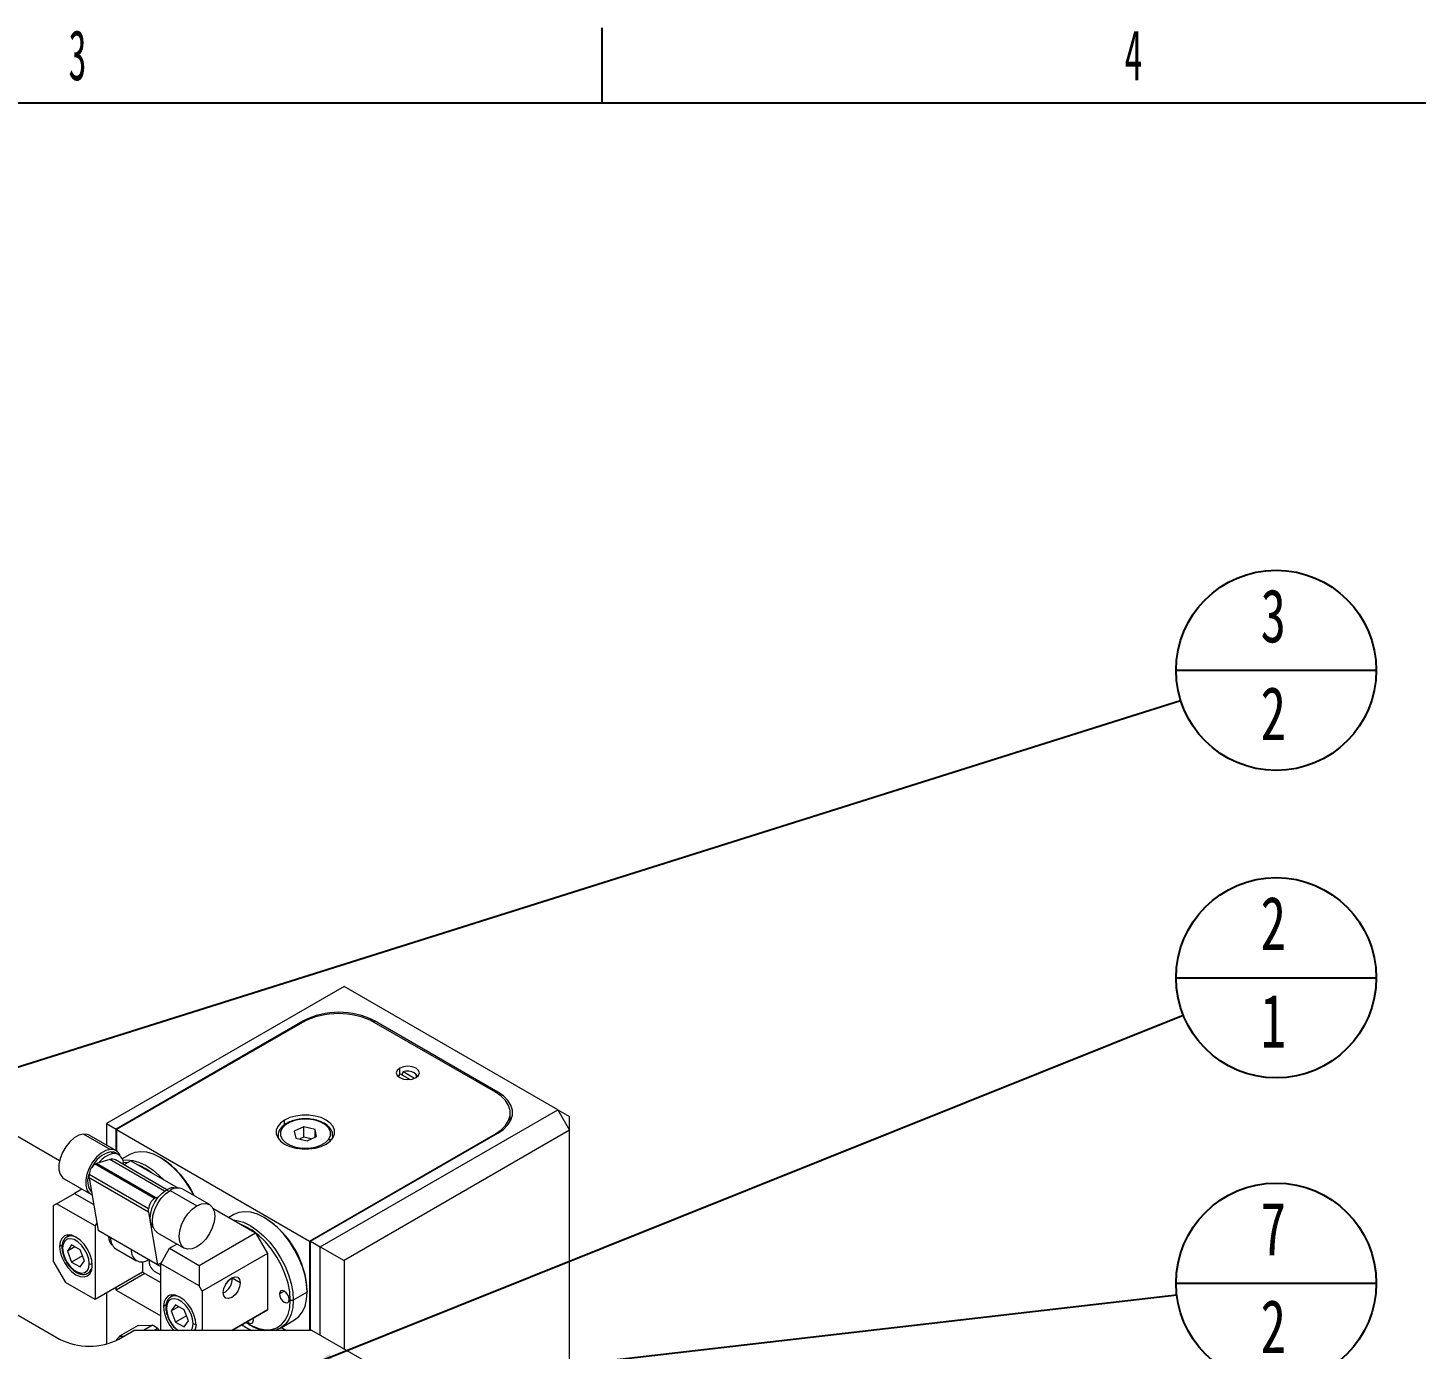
# Model space of a CAD drawing. Header units: millimetres. Extents: x 29 to 2500, y -68 to 1852.
# Drawn here: x 640.2 to 970.9, y 1445.1 to 1759.8 of the extents above; entities that cross this region are included whole.
import ezdxf

# ---------------------------------------------------------------- set-up
doc = ezdxf.new("R2010")
doc.units = ezdxf.units.MM
doc.header["$LTSCALE"] = 6
doc.layers.add('12', color=4, linetype='Continuous')
doc.styles.add('SLDTEXTSTYLE2', font='TXT', dxfattribs={"width": 0.7})
doc.styles.add('SLDTEXTSTYLE5', font='TXT', dxfattribs={"width": 0.525})
doc.dimstyles.new('SLDDIMSTYLE4', dxfattribs={"dimtxt": 0.18, "dimasz": 4.5, "dimexe": 0, "dimexo": 0.0625, "dimgap": 0, "dimtad": 0, "dimtih": 1, "dimtoh": 1, "dimdec": 0, "dimrnd": 1e-09, "dimzin": 0, "dimdsep": 46, "dimtxsty": 'Standard', "dimsah": 1, "dimcen": 0.09, "dimadec": 0, "dimazin": 0, "dimtfac": 4.5, "dimtdec": 0, "dimtofl": 0, "dimtmove": 0, "dimatfit": 3, "dimfxl": 0, "dimfrac": 2, "dimtolj": 1, "dimtzin": 0, "dimarcsym": 0})

# ---------------------------------------------------------------- blocks, each defined once
blk = doc.blocks.new('블록12')
for p, q in [((776.98, 1759.81), (776.98, 1741.81)), ((2477.98, 1741.81), (47.98, 1741.81))]:
    blk.add_line(p, q)
blk = doc.blocks.new('SW_NOTE_0_4')
at = {"layer": '12', "color": 0}
blk.add_line((-1.1, 7.17), (46.6, 7.17), dxfattribs=at)
blk.add_circle((22.75, 7.17), 23.85, dxfattribs=at)
at = {"layer": '12', "color": 0, "char_height": 12.7, "attachment_point": 2, "style": 'SLDTEXTSTYLE2'}
for s, insert in [('3', (22.06, 26.52)), ('2', (22.06, 3.24))]:
    blk.add_mtext(s, dxfattribs=dict(at, insert=insert))
blk = doc.blocks.new('SW_NOTE_0_5')
at = {"layer": '12', "color": 0}
blk.add_line((-1.72, 8.88), (45.99, 8.88), dxfattribs=at)
blk.add_circle((22.14, 8.88), 23.85, dxfattribs=at)
at = {"layer": '12', "color": 0, "char_height": 12.7, "attachment_point": 2, "style": 'SLDTEXTSTYLE2'}
for s, insert in [('2', (21.45, 28.23)), ('1', (21.45, 4.95))]:
    blk.add_mtext(s, dxfattribs=dict(at, insert=insert))
blk = doc.blocks.new('SW_NOTE_0_6')
at = {"layer": '12', "color": 0}
blk.add_line((-0.16, 2.74), (47.55, 2.74), dxfattribs=at)
blk.add_circle((23.69, 2.74), 23.85, dxfattribs=at)
at = {"layer": '12', "color": 0, "char_height": 12.7, "attachment_point": 2, "style": 'SLDTEXTSTYLE2'}
for s, insert in [('7', (23.01, 22.08)), ('2', (23.01, -1.2))]:
    blk.add_mtext(s, dxfattribs=dict(at, insert=insert))

msp = doc.modelspace()

# ---------------------------------------------------------------- linework, layer by layer
at = {"color": 7, "linetype": 'Continuous', "lineweight": 18}
for p, q in [((647.818, 1489.925), (563.47, 1538.618)), ((715.556, 1531.498), (658.988, 1498.841)), ((766.468, 1502.107), (715.556, 1531.498)), ((705.869, 1523.252), (661.286, 1497.515)), ((705.657, 1522.926), (661.392, 1497.372)), ((705.869, 1523.045), (705.869, 1523.252)), ((751.619, 1506.271), (722.769, 1522.926)), ((752.184, 1506.312), (722.839, 1523.252)), ((722.839, 1522.885), (722.839, 1523.252)), ((728.814, 1510.542), (728.814, 1512.006)), ((728.445, 1510.026), (728.568, 1510.224)), ((728.832, 1510.564), (728.568, 1510.224)), ((728.955, 1510.7), (731.328, 1509.33)), ((729.453, 1510.413), (729.453, 1510.821)), ((732.317, 1509.576), (729.662, 1511.108)), ((732.95, 1510.224), (732.686, 1510.564)), ((732.95, 1510.224), (733.073, 1510.026)), ((752.184, 1505.921), (752.184, 1506.312)), ((709.899, 1469.451), (766.468, 1502.107)), ((755.163, 1499.365), (755.163, 1501.332)), ((766.468, 1502.107), (769.296, 1497.208)), ((766.468, 1502.107), (769.296, 1500.474)), ((658.988, 1498.841), (661.286, 1497.515)), ((658.988, 1498.841), (658.988, 1493.688)), ((701.414, 1498.537), (701.414, 1499.658)), ((705.986, 1498.044), (703.696, 1497.029)), ((708.653, 1497.407), (705.986, 1498.044)), ((705.986, 1495.595), (705.986, 1498.044)), ((769.296, 1497.208), (769.296, 1500.474)), ((659.87, 1492.652), (653.506, 1496.326)), ((661.245, 1492.385), (654.881, 1496.059)), ((661.286, 1492.361), (661.286, 1497.515)), ((661.392, 1497.372), (661.392, 1492.291)), ((661.392, 1497.372), (707.354, 1470.839)), ((699.864, 1495.984), (699.865, 1496.061)), ((699.864, 1495.984), (699.864, 1495.301)), ((703.696, 1497.029), (704.074, 1495.377)), ((704.074, 1495.377), (706.742, 1494.74)), ((705.986, 1495.595), (704.998, 1495.157)), ((707.73, 1495.178), (705.986, 1495.595)), ((706.742, 1494.74), (709.031, 1495.755)), ((707.354, 1470.839), (751.619, 1496.392)), ((707.601, 1470.777), (752.184, 1496.515)), ((709.031, 1495.755), (708.653, 1497.407)), ((708.653, 1495.588), (708.653, 1497.407)), ((712.864, 1495.984), (712.862, 1495.906)), ((712.864, 1495.301), (712.864, 1495.984)), ((769.296, 1497.208), (715.556, 1466.185)), ((751.619, 1496.188), (751.619, 1496.392)), ((769.296, 1431.077), (769.296, 1497.208)), ((660.619, 1491.687), (659.912, 1492.095)), ((661.879, 1491.442), (661.172, 1491.85)), ((664.537, 1491.436), (662.751, 1490.405)), ((670.443, 1480.964), (656.301, 1489.128)), ((659.779, 1490.233), (656.626, 1489.272)), ((670.768, 1481.108), (656.626, 1489.272)), ((672.812, 1482.709), (659.779, 1490.233)), ((673.383, 1483.068), (661.129, 1490.143)), ((664.062, 1489.525), (662.984, 1489.495)), ((664.786, 1489.943), (663.131, 1488.987)), ((664.786, 1489.943), (675.98, 1483.48)), ((672, 1490.595), (671.788, 1490.717)), ((648.881, 1485.666), (655.245, 1481.992)), ((669.029, 1478.515), (654.886, 1486.679)), ((654.886, 1485.862), (654.886, 1486.679)), ((669.029, 1477.698), (654.886, 1485.862)), ((654.886, 1485.862), (656.981, 1473.354)), ((647.108, 1479.737), (651.351, 1482.187)), ((653.13, 1483.214), (651.351, 1482.187)), ((651.351, 1482.187), (655.946, 1479.534)), ((673.271, 1483.005), (673.815, 1482.691)), ((674.155, 1482.903), (680.519, 1479.23)), ((683.519, 1479.527), (677.155, 1483.2)), ((647.108, 1479.737), (646.401, 1479.329)), ((646.401, 1465.856), (646.401, 1479.329)), ((656.265, 1474.451), (647.108, 1479.737)), ((669.029, 1477.698), (669.029, 1478.515)), ((671.324, 1481.277), (670.768, 1481.108)), ((684.349, 1478.649), (694.484, 1472.798)), ((656.678, 1475.165), (656.265, 1474.451)), ((669.029, 1477.698), (671.123, 1465.189)), ((689.286, 1477.149), (688.117, 1476.474)), ((696.749, 1476.308), (696.537, 1476.43)), ((650.35, 1472.277), (649.558, 1471.82)), ((656.265, 1474.451), (656.265, 1456.895)), ((671.123, 1465.189), (656.981, 1473.354)), ((671.155, 1472.808), (677.519, 1469.134)), ((681.049, 1465.042), (694.484, 1472.798)), ((694.484, 1472.798), (697.313, 1467.899)), ((648.438, 1469.89), (647.815, 1469.53)), ((650.684, 1469.916), (649.663, 1468.464)), ((651.431, 1469.484), (649.663, 1468.464)), ((649.663, 1468.464), (650.684, 1465.833)), ((652.725, 1468.737), (650.684, 1469.916)), ((653.746, 1466.107), (652.725, 1468.737)), ((661.179, 1468.999), (666.129, 1466.141)), ((671.892, 1465.43), (674.014, 1469.104)), ((675.793, 1470.131), (674.014, 1469.104)), ((674.014, 1469.104), (681.049, 1465.042)), ((707.354, 1470.839), (707.354, 1449.531)), ((707.601, 1470.777), (709.899, 1469.451)), ((707.601, 1449.531), (707.601, 1470.777)), ((709.899, 1469.451), (715.556, 1466.185)), ((709.899, 1448.388), (709.899, 1469.451)), ((646.401, 1465.856), (649.23, 1460.957)), ((653.272, 1467.327), (650.684, 1465.833)), ((650.684, 1465.833), (652.725, 1464.655)), ((652.725, 1464.655), (653.746, 1466.107)), ((667.579, 1465.897), (667.579, 1463.427)), ((671.123, 1465.189), (672.069, 1465.736)), ((671.149, 1465.205), (671.892, 1464.776)), ((681.049, 1460.143), (671.892, 1465.43)), ((671.892, 1449.531), (671.892, 1465.43)), ((681.049, 1465.042), (681.049, 1460.143)), ((697.313, 1467.899), (681.756, 1458.919)), ((697.313, 1467.899), (697.313, 1454.426)), ((715.556, 1466.185), (715.556, 1445.122)), ((619.531, 1463.818), (647.815, 1447.49)), ((654.558, 1463.159), (655.35, 1463.617)), ((667.579, 1463.427), (656.265, 1456.895)), ((668.147, 1463.098), (661.286, 1459.137)), ((667.579, 1463.427), (671.892, 1460.936)), ((670.371, 1463.692), (671.892, 1462.814)), ((690.843, 1460.898), (688.915, 1462.011)), ((656.265, 1456.895), (649.23, 1460.957)), ((658.988, 1458.467), (658.988, 1446.307)), ((661.286, 1459.137), (661.286, 1459.794)), ((661.286, 1459.137), (671.892, 1453.014)), ((681.756, 1458.919), (681.049, 1460.143)), ((681.756, 1458.919), (681.756, 1449.531)), ((701.344, 1458.876), (700.212, 1458.223)), ((706.788, 1458.672), (703.465, 1456.754)), ((706.788, 1458.917), (706.788, 1458.672)), ((673.186, 1455.603), (672.564, 1455.243)), ((675.099, 1457.99), (674.307, 1457.533)), ((675.433, 1455.629), (674.412, 1454.177)), ((676.18, 1455.197), (674.412, 1454.177)), ((677.474, 1454.45), (675.433, 1455.629)), ((702.758, 1456.754), (703.465, 1456.754)), ((674.412, 1454.177), (675.433, 1451.546)), ((678.021, 1453.04), (675.433, 1451.546)), ((678.494, 1451.82), (677.474, 1454.45)), ((677.474, 1450.368), (678.494, 1451.82)), ((688.832, 1449.531), (697.313, 1454.426)), ((694.484, 1452.793), (688.833, 1449.531)), ((693.989, 1452.017), (693.929, 1452.472)), ((697.313, 1454.426), (694.484, 1452.793)), ((700.461, 1450.115), (703.784, 1452.033)), ((661.957, 1447.49), (665.493, 1449.531)), ((666.554, 1450.722), (662.1, 1448.151)), ((707.919, 1449.531), (665.493, 1449.531)), ((666.554, 1450.722), (669.952, 1450.772)), ((669.952, 1450.772), (667.8, 1449.531)), ((671.134, 1450.022), (670.283, 1449.531)), ((671.134, 1450.022), (671.505, 1449.531)), ((675.433, 1451.546), (677.474, 1450.368)), ((692.856, 1451.038), (693.21, 1450.834)), ((700.64, 1450.218), (701.831, 1449.531)), ((727.718, 1438.101), (707.919, 1449.531)), ((661.45, 1447.216), (661.457, 1447.373)), ((662.1, 1448.151), (663.129, 1448.166))]:
    msp.add_line(p, q, dxfattribs=at)
at = {"color": 7, "linetype": 'Continuous', "lineweight": 18, "flags": 128}
for points in [[(728.814, 1512.006), (728.218, 1511.491), (728.009, 1510.884), (728.218, 1510.276), (728.814, 1509.761), (729.707, 1509.417), (730.759, 1509.296), (731.811, 1509.417), (732.704, 1509.761)], [(732.704, 1509.761), (733.3, 1510.276), (733.509, 1510.884), (733.3, 1511.491), (732.704, 1512.006), (731.811, 1512.35), (730.759, 1512.471), (729.707, 1512.35), (728.814, 1512.006)], [(732.834, 1509.842), (732.855, 1510.212), (732.658, 1510.6), (732.252, 1510.929), (731.682, 1511.163), (731.011, 1511.277), (730.312, 1511.258), (729.662, 1511.108)], [(751.619, 1496.392), (752.974, 1497.325), (754.029, 1498.379), (754.75, 1499.524), (755.117, 1500.723), (755.117, 1501.94), (754.75, 1503.139), (754.029, 1504.284), (752.974, 1505.338), (751.619, 1506.271)], [(752.184, 1496.515), (753.529, 1497.44), (754.575, 1498.486), (755.29, 1499.62), (755.653, 1500.809), (755.653, 1502.017), (755.29, 1503.206), (754.575, 1504.341), (753.529, 1505.387), (752.184, 1506.312)], [(701.414, 1499.658), (700.437, 1498.95), (699.757, 1498.135), (699.408, 1497.253), (699.408, 1496.348), (699.757, 1495.466), (700.437, 1494.651), (701.414, 1493.943), (702.64, 1493.379), (704.052, 1492.986), (705.58, 1492.785), (707.148, 1492.785), (708.676, 1492.986), (710.088, 1493.379), (711.314, 1493.943)], [(711.908, 1495.068), (712.313, 1495.941), (712.312, 1496.846), (711.906, 1497.719), (711.122, 1498.502), (710.014, 1499.141), (708.658, 1499.593), (707.145, 1499.826), (705.578, 1499.826), (704.065, 1499.592), (702.709, 1499.139), (701.602, 1498.5), (700.82, 1497.716)], [(711.314, 1493.943), (712.291, 1494.651), (712.971, 1495.466), (713.32, 1496.348), (713.32, 1497.253), (712.971, 1498.135), (712.291, 1498.95), (711.314, 1499.658), (710.088, 1500.222), (708.676, 1500.615), (707.148, 1500.816), (705.58, 1500.816), (704.052, 1500.615), (702.64, 1500.222), (701.414, 1499.658)], [(653.506, 1496.326), (652.437, 1496.04), (651.329, 1495.401), (650.259, 1494.453), (649.3, 1493.26), (648.516, 1491.904), (647.962, 1490.477), (647.675, 1489.076), (647.675, 1487.797), (647.961, 1486.726), (648.514, 1485.938), (648.881, 1485.666)], [(654.881, 1496.059), (654.465, 1496.24), (653.506, 1496.326)], [(700.084, 1495.015), (699.891, 1495.643), (699.864, 1495.984)], [(700.82, 1497.716), (700.415, 1496.843), (700.415, 1495.939), (700.821, 1495.065), (701.605, 1494.283), (702.713, 1493.643), (704.07, 1493.192), (705.583, 1492.958), (707.149, 1492.958), (708.662, 1493.193), (710.018, 1493.645), (711.125, 1494.285), (711.908, 1495.068)], [(712.862, 1495.906), (712.79, 1495.421), (712.643, 1495.015)], [(659.87, 1492.652), (658.801, 1492.366), (657.693, 1491.728), (656.623, 1490.779), (655.664, 1489.587), (654.88, 1488.23), (654.326, 1486.803), (654.039, 1485.402), (654.039, 1484.123), (654.325, 1483.053), (654.878, 1482.264), (655.559, 1481.846)], [(661.172, 1491.85), (660.791, 1492.016), (659.912, 1492.095)], [(679.775, 1481.688), (679.036, 1483.065), (677.813, 1484.978), (676.441, 1486.741), (674.955, 1488.31), (673.39, 1489.646), (671.786, 1490.718), (670.182, 1491.498), (668.618, 1491.968), (667.131, 1492.115), (665.76, 1491.936), (664.537, 1491.436)], [(662.857, 1490.109), (663.808, 1490.196), (665.294, 1490.049), (666.859, 1489.58), (668.463, 1488.8), (670.067, 1487.728), (671.631, 1486.391), (672.547, 1485.463)], [(670.175, 1474.009), (669.903, 1474.325), (669.515, 1475.183), (669.382, 1476.269), (669.515, 1477.508), (669.903, 1478.816), (670.521, 1480.102), (671.327, 1481.281), (672.265, 1482.271), (673.271, 1483.005)], [(671.155, 1472.808), (671.155, 1472.808), (670.481, 1473.433), (670.057, 1474.37), (669.912, 1475.555), (670.057, 1476.906), (670.481, 1478.333), (671.155, 1479.737), (672.034, 1481.022), (673.057, 1482.103), (674.155, 1482.903)], [(680.519, 1469.431), (679.421, 1468.964), (678.398, 1468.863), (677.519, 1469.134), (676.845, 1469.76), (676.421, 1470.697), (676.276, 1471.881), (676.421, 1473.233), (676.845, 1474.659), (677.519, 1476.063), (678.398, 1477.349), (679.421, 1478.429), (680.519, 1479.23)], [(680.519, 1479.23), (681.617, 1479.697), (682.64, 1479.798), (683.519, 1479.526), (684.193, 1478.901), (684.617, 1477.964), (684.762, 1476.78), (684.617, 1475.428), (684.193, 1474.002), (683.519, 1472.598), (682.64, 1471.312), (681.617, 1470.232), (680.519, 1469.431)], [(689.128, 1475.89), (690.043, 1475.762), (691.608, 1475.293), (693.212, 1474.512), (694.816, 1473.441), (696.38, 1472.104), (697.866, 1470.535), (699.238, 1468.772), (700.462, 1466.859), (701.506, 1464.843), (702.347, 1462.774), (702.963, 1460.702), (703.338, 1458.679), (703.465, 1456.754)], [(706.788, 1458.672), (706.662, 1460.597), (706.286, 1462.621), (705.671, 1464.693), (704.83, 1466.762), (703.785, 1468.778), (702.562, 1470.691), (701.19, 1472.453), (699.703, 1474.022), (698.139, 1475.359), (696.535, 1476.431), (694.931, 1477.211), (693.367, 1477.681), (691.88, 1477.828), (690.508, 1477.649), (689.286, 1477.149)], [(655.594, 1465.04), (655.461, 1466.279), (655.072, 1467.586), (654.454, 1468.873), (653.649, 1470.052), (652.711, 1471.042), (651.704, 1471.776), (650.698, 1472.204), (649.76, 1472.297), (648.954, 1472.048), (648.336, 1471.475), (647.948, 1470.616), (647.815, 1469.53)], [(702.758, 1456.754), (702.623, 1458.713), (702.221, 1460.775), (701.564, 1462.883), (700.67, 1464.98), (699.563, 1467.008), (698.273, 1468.913), (696.835, 1470.642), (695.288, 1472.147), (693.676, 1473.389), (692.041, 1474.333), (691.192, 1474.699)], [(647.815, 1469.53), (647.948, 1468.292), (648.336, 1466.984), (648.954, 1465.697), (649.76, 1464.519), (650.698, 1463.528), (651.704, 1462.794), (652.711, 1462.366), (653.649, 1462.273), (654.454, 1462.522), (655.072, 1463.096), (655.461, 1463.954), (655.594, 1465.04)], [(654.886, 1465.448), (654.758, 1466.558), (654.381, 1467.727), (653.788, 1468.859), (653.026, 1469.865), (652.157, 1470.661), (651.252, 1471.184), (650.383, 1471.391), (649.621, 1471.265), (649.028, 1470.817), (648.651, 1470.083), (648.522, 1469.122)], [(648.522, 1469.122), (648.651, 1468.013), (649.028, 1466.844), (649.621, 1465.711), (650.383, 1464.706), (651.252, 1463.91), (652.157, 1463.387), (653.026, 1463.18), (653.788, 1463.305), (654.381, 1463.753), (654.758, 1464.488), (654.886, 1465.448)], [(686.812, 1458.571), (686.966, 1459.55), (687.403, 1460.557), (688.056, 1461.439), (688.828, 1462.062), (689.599, 1462.33), (690.253, 1462.203), (690.689, 1461.7), (690.843, 1460.898)], [(690.843, 1460.898), (690.689, 1459.919), (690.253, 1458.912), (689.599, 1458.03), (688.828, 1457.407), (688.056, 1457.139), (687.403, 1457.266), (686.966, 1457.769), (686.812, 1458.571)], [(702.475, 1456.917), (702.389, 1457.467), (702.143, 1458.032), (701.776, 1458.527), (701.343, 1458.877), (700.91, 1459.027), (700.543, 1458.956), (700.298, 1458.673), (700.212, 1458.223)], [(703.784, 1452.033), (703.785, 1452.034), (704.83, 1452.843), (705.671, 1453.942), (706.286, 1455.303), (706.662, 1456.893), (706.788, 1458.672)], [(680.342, 1450.753), (680.21, 1451.992), (679.821, 1453.299), (679.203, 1454.586), (678.398, 1455.765), (677.46, 1456.755), (676.453, 1457.489), (675.447, 1457.917), (674.509, 1458.01), (673.703, 1457.761), (673.085, 1457.188), (672.697, 1456.329), (672.564, 1455.243)], [(679.635, 1451.161), (679.506, 1452.271), (679.13, 1453.439), (678.537, 1454.572), (677.775, 1455.577), (676.906, 1456.374), (676, 1456.897), (675.131, 1457.104), (674.369, 1456.978), (673.776, 1456.53), (673.4, 1455.796), (673.271, 1454.835)], [(692.174, 1451.459), (693.676, 1450.604), (695.288, 1449.984), (696.835, 1449.704), (698.273, 1449.773), (699.563, 1450.187), (700.67, 1450.937), (701.564, 1452.002), (702.221, 1453.351), (702.623, 1454.95), (702.758, 1456.754)], [(703.465, 1456.754), (703.338, 1454.974), (702.963, 1453.385), (702.347, 1452.024), (701.506, 1450.925), (700.462, 1450.115), (699.238, 1449.615), (698.859, 1449.531)], [(700.212, 1458.223), (700.298, 1457.674), (700.543, 1457.108), (700.91, 1456.613), (701.343, 1456.264), (701.776, 1456.113), (702.143, 1456.184), (702.389, 1456.467), (702.475, 1456.917)], [(692.494, 1451.644), (692.858, 1451.364), (693.291, 1451.213), (693.658, 1451.284), (693.903, 1451.567), (693.989, 1452.017)], [(679.18, 1449.531), (679.506, 1450.2), (679.635, 1451.161)], [(680.338, 1450.964), (680.199, 1450.094), (679.957, 1449.531)], [(680.17, 1449.531), (680.21, 1449.667), (680.342, 1450.753)]]:
    msp.add_lwpolyline(points, dxfattribs=at)
at = {"color": 7, "linetype": 'Continuous', "lineweight": 18}
for centre, radius, start, end in [((714.213, 1506.503), 18.517, 62.48054, 117.51946), ((714.354, 1506.966), 18.364, 62.48054, 117.51946), ((729.447, 1510.073), 0.797, 128.11338, 196.86072), ((700.702, 1497.359), 0.376, 71.81902, 140.33277), ((711.768, 1494.465), 0.619, 22.08382, 76.89091), ((661.599, 1485.634), 6.678, 104.63669, 155.34677), ((661.803, 1486.12), 5.691, 102.01203, 144.29728), ((660.13, 1490.447), 2.221, 19.37762, 96.71493), ((660.69, 1489.343), 2.345, 352.8929, 91.73199), ((657.957, 1486.539), 3.074, 122.60548, 177.39452), ((657.094, 1487.776), 1.568, 107.37122, 120.39059), ((660.351, 1488.636), 1.696, 62.68914, 109.69091), ((661.605, 1476.758), 13.151, 51.58864, 68.41673), ((660.913, 1472.899), 20.882, 24.69853, 57.93248), ((658.659, 1485.148), 4.176, 153.86689, 219.88109), ((674.946, 1480.581), 2.946, 76.68485, 124.64019), ((675.912, 1480.457), 3.012, 65.62788, 125.68258), ((672.099, 1478.375), 3.074, 122.60548, 177.39452), ((671.236, 1479.612), 1.568, 107.37122, 120.39059), ((685.203, 1458.05), 21.602, 2.30181, 57.69281), ((650.588, 1469.635), 2.411, 57.41022, 116.29625), ((662.226, 1471.891), 2.772, 179.29288, 227.8411), ((662.82, 1471.34), 2.859, 173.70115, 234.98667), ((648.626, 1469.351), 0.251, 185.71075, 245.62395), ((667.428, 1468.391), 2.533, 170.78596, 309.20329), ((653.169, 1465.14), 2.423, 306.09265, 2.64451), ((655.241, 1466.135), 0.772, 242.69446, 295.94806), ((671.929, 1465.996), 2.781, 172.74417, 235.94365), ((685.38, 1461.725), 3.542, 293.8804, 6.12497), ((681.003, 1466.652), 8.849, 316.41807, 326.13852), ((681.167, 1455.683), 8.614, 182.92922, 225.58704), ((673.375, 1455.064), 0.251, 185.71075, 245.62395), ((675.336, 1455.348), 2.411, 57.41022, 116.29625), ((680.136, 1455.111), 6.87, 182.29826, 234.3152), ((666.819, 1444.533), 6.982, 51.83068, 63.34397), ((679.989, 1451.848), 0.772, 242.69446, 295.94806), ((701.753, 1466.712), 19.014, 236.28349, 244.63531), ((698.566, 1459.806), 10.449, 239.16409, 259.53208), ((654.886, 1461.137), 15.37, 242.60967, 297.39033), ((663.767, 1446.119), 2.628, 129.38097, 151.50316)]:
    msp.add_arc(centre, radius, start, end, dxfattribs=at)
for points, knots in [([(729.662, 1511.108), (729.623, 1511.055), (729.553, 1510.959), (729.483, 1510.863), (729.453, 1510.821)], [0, 0, 0, 0, 0.56, 1, 1, 1, 1]), ([(706.112, 1499.922), (705.924, 1499.924), (705.258, 1499.928), (704.138, 1499.739), (702.835, 1499.366), (701.703, 1498.81), (700.898, 1498.205), (700.546, 1497.765), (700.413, 1497.599)], [0, 0, 0, 0, 0.0781307, 0.2768903, 0.4761983, 0.6765513, 0.878243, 1, 1, 1, 1]), ([(712.839, 1495.894), (712.836, 1496.142), (712.829, 1496.688), (712.44, 1497.488), (711.786, 1498.25), (710.864, 1498.906), (709.717, 1499.429), (708.401, 1499.781), (707.171, 1499.954), (706.402, 1499.931), (706.112, 1499.922)], [0, 0, 0, 0, 0.1078962, 0.2365025, 0.3673522, 0.5026587, 0.6405121, 0.7786467, 0.9164872, 1, 1, 1, 1]), ([(700.413, 1497.599), (700.317, 1497.446), (700.046, 1497.016), (699.846, 1496.487), (699.883, 1496.126), (699.889, 1496.074)], [0, 0, 0, 0, 0.3215235, 0.9020989, 1, 1, 1, 1]), ([(649.532, 1471.763), (649.458, 1471.73), (649.142, 1471.589), (648.763, 1471.061), (648.432, 1470.279), (648.395, 1469.643), (648.376, 1469.326)], [0, 0, 0, 0, 0.09208402, 0.39506098, 0.69960132, 1, 1, 1, 1]), ([(648.376, 1469.326), (648.383, 1469.135), (648.402, 1468.582), (648.62, 1467.609), (648.982, 1466.621), (649.318, 1466.075), (649.434, 1465.886)], [0, 0, 0, 0, 0.1738873, 0.5013514, 0.8281899, 1, 1, 1, 1]), ([(649.434, 1465.886), (649.53, 1465.713), (649.831, 1465.172), (650.501, 1464.389), (651.38, 1463.61), (652.326, 1463.076), (653.234, 1462.851), (654.025, 1462.884), (654.416, 1463.116), (654.584, 1463.216)], [0, 0, 0, 0, 0.0776545, 0.2419545, 0.4070401, 0.5736263, 0.7418366, 0.8889194, 1, 1, 1, 1]), ([(674.281, 1457.476), (674.207, 1457.443), (673.891, 1457.301), (673.512, 1456.774), (673.181, 1455.992), (673.143, 1455.355), (673.125, 1455.039)], [0, 0, 0, 0, 0.09208402, 0.39506098, 0.69960132, 1, 1, 1, 1]), ([(673.125, 1455.039), (673.131, 1454.848), (673.15, 1454.295), (673.369, 1453.322), (673.731, 1452.334), (674.067, 1451.788), (674.183, 1451.599)], [0, 0, 0, 0, 0.1738873, 0.5013514, 0.8281899, 1, 1, 1, 1]), ([(674.183, 1451.599), (674.279, 1451.426), (674.581, 1450.887), (675.188, 1450.155), (675.715, 1449.722), (675.948, 1449.531)], [0, 0, 0, 0, 0.2089412, 0.6510148, 1, 1, 1, 1])]:
    msp.add_open_spline(points, degree=3, knots=knots, dxfattribs=at)

# ---------------------------------------------------------------- block references
at = {"color": 7, "linetype": 'Continuous'}
msp.add_blockref('블록12', (0, 0), dxfattribs=at)
at = {"layer": '12'}
for name, p in [('SW_NOTE_0_4', (914.811, 1599.598)), ('SW_NOTE_0_5', (915.422, 1524.662)), ('SW_NOTE_0_6', (913.864, 1458.05))]:
    msp.add_blockref(name, p, dxfattribs=at)

# ---------------------------------------------------------------- texts
at = {"layer": '12', "char_height": 12, "attachment_point": 2, "style": 'SLDTEXTSTYLE5'}
for s, insert in [('3', (652.086, 1759.306)), ('4', (903.574, 1759.306))]:
    msp.add_mtext(s, dxfattribs=dict(at, insert=insert))

# ---------------------------------------------------------------- leaders
at = {"layer": '12'}
for points in [[(574.504, 1492.277), (914.811, 1599.598)], [(708.294, 1441.559), (915.422, 1524.662)], [(703.451, 1433.742), (913.864, 1458.05)]]:
    msp.add_leader(points, dimstyle='SLDDIMSTYLE4', dxfattribs=at)

doc.saveas('drawing.dxf')
